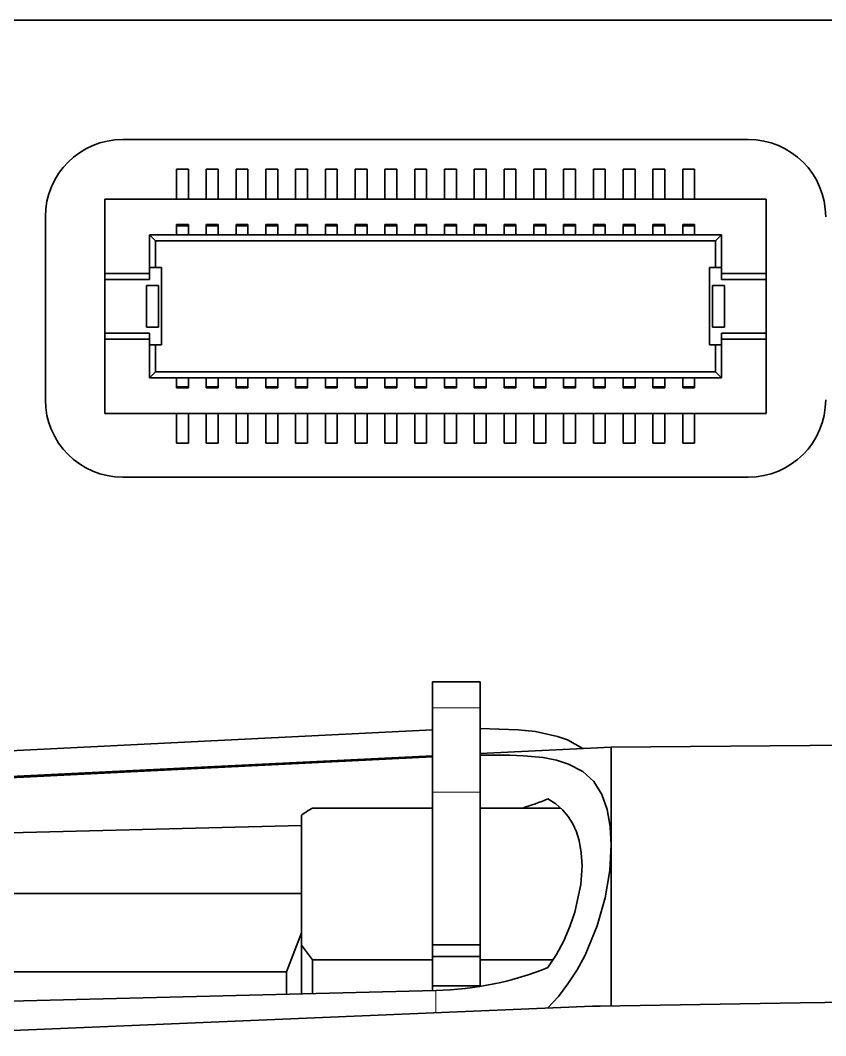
# Model space of a CAD drawing. Extents: x 383 to 866, y 155 to 681.
# Drawn here: x 400.29 to 413.81, y 420.69 to 437.73 of the extents above; entities that cross this region are included whole.
import ezdxf

# ---------------------------------------------------------------- set-up
doc = ezdxf.new("R2010")
doc.units = 0

msp = doc.modelspace()

# ---------------------------------------------------------------- linework, layer by layer
at = {"color": 7, "lineweight": 35}
for p, q in [((421.761, 437.732), (392.761, 437.732)), ((392.761, 437.732), (421.761, 437.732)), ((410.211, 425.532), (444.011, 425.812)), ((413.384, 421.238), (442.511, 421.682))]:
    msp.add_line(p, q, dxfattribs=at)
at = {"color": 7, "lineweight": 35, "ltscale": 0.2625}
for p, q in [((412.511, 435.732), (402.011, 435.732)), ((412.511, 430.063), (402.011, 430.063))]:
    msp.add_line(p, q, dxfattribs=at)
at = {"color": 7, "lineweight": 35, "ltscale": 0.005}
for p, q in [((403.111, 435.232), (402.911, 435.232)), ((403.111, 435.232), (402.911, 435.232)), ((403.111, 435.232), (402.911, 435.232)), ((403.611, 435.232), (403.411, 435.232)), ((403.611, 435.232), (403.411, 435.232)), ((403.611, 435.232), (403.411, 435.232)), ((404.111, 435.232), (403.911, 435.232)), ((404.111, 435.232), (403.911, 435.232)), ((404.111, 435.232), (403.911, 435.232)), ((404.611, 435.232), (404.411, 435.232)), ((404.611, 435.232), (404.411, 435.232)), ((404.611, 435.232), (404.411, 435.232)), ((405.111, 435.232), (404.911, 435.232)), ((405.111, 435.232), (404.911, 435.232)), ((405.111, 435.232), (404.911, 435.232)), ((405.611, 435.232), (405.411, 435.232)), ((405.611, 435.232), (405.411, 435.232)), ((405.611, 435.232), (405.411, 435.232)), ((406.111, 435.232), (405.911, 435.232)), ((406.111, 435.232), (405.911, 435.232)), ((406.111, 435.232), (405.911, 435.232)), ((406.611, 435.232), (406.411, 435.232)), ((406.611, 435.232), (406.411, 435.232)), ((406.611, 435.232), (406.411, 435.232)), ((407.111, 435.232), (406.911, 435.232)), ((407.111, 435.232), (406.911, 435.232)), ((407.111, 435.232), (406.911, 435.232)), ((407.611, 435.232), (407.411, 435.232)), ((407.611, 435.232), (407.411, 435.232)), ((407.611, 435.232), (407.411, 435.232)), ((408.111, 435.232), (407.911, 435.232)), ((408.111, 435.232), (407.911, 435.232)), ((408.111, 435.232), (407.911, 435.232)), ((408.611, 435.232), (408.411, 435.232)), ((408.611, 435.232), (408.411, 435.232)), ((408.611, 435.232), (408.411, 435.232)), ((409.111, 435.232), (408.911, 435.232)), ((409.111, 435.232), (408.911, 435.232)), ((409.111, 435.232), (408.911, 435.232)), ((409.611, 435.232), (409.411, 435.232)), ((409.611, 435.232), (409.411, 435.232)), ((409.611, 435.232), (409.411, 435.232)), ((410.111, 435.232), (409.911, 435.232)), ((410.111, 435.232), (409.911, 435.232)), ((410.111, 435.232), (409.911, 435.232)), ((410.611, 435.232), (410.411, 435.232)), ((410.611, 435.232), (410.411, 435.232)), ((410.611, 435.232), (410.411, 435.232)), ((411.111, 435.232), (410.911, 435.232)), ((411.111, 435.232), (410.911, 435.232)), ((411.111, 435.232), (410.911, 435.232)), ((411.611, 435.232), (411.411, 435.232)), ((411.611, 435.232), (411.411, 435.232)), ((411.611, 435.232), (411.411, 435.232)), ((402.911, 434.732), (403.111, 434.732)), ((403.411, 434.732), (403.611, 434.732)), ((403.911, 434.732), (404.111, 434.732)), ((404.411, 434.732), (404.611, 434.732)), ((404.911, 434.732), (405.111, 434.732)), ((405.411, 434.732), (405.611, 434.732)), ((405.911, 434.732), (406.111, 434.732)), ((406.411, 434.732), (406.611, 434.732)), ((406.911, 434.732), (407.111, 434.732)), ((407.411, 434.732), (407.611, 434.732)), ((407.911, 434.732), (408.111, 434.732)), ((408.411, 434.732), (408.611, 434.732)), ((408.911, 434.732), (409.111, 434.732)), ((409.411, 434.732), (409.611, 434.732)), ((409.911, 434.732), (410.111, 434.732)), ((410.411, 434.732), (410.611, 434.732)), ((410.911, 434.732), (411.111, 434.732)), ((411.411, 434.732), (411.611, 434.732)), ((402.911, 434.302), (403.111, 434.302)), ((403.111, 434.283), (402.911, 434.283)), ((403.111, 434.283), (402.911, 434.283)), ((403.411, 434.302), (403.611, 434.302)), ((403.611, 434.283), (403.411, 434.283)), ((403.611, 434.283), (403.411, 434.283)), ((403.911, 434.302), (404.111, 434.302)), ((404.111, 434.283), (403.911, 434.283)), ((404.111, 434.283), (403.911, 434.283)), ((404.411, 434.302), (404.611, 434.302)), ((404.611, 434.283), (404.411, 434.283)), ((404.611, 434.283), (404.411, 434.283)), ((404.911, 434.302), (405.111, 434.302)), ((405.111, 434.283), (404.911, 434.283)), ((405.111, 434.283), (404.911, 434.283)), ((405.411, 434.302), (405.611, 434.302)), ((405.611, 434.283), (405.411, 434.283)), ((405.611, 434.283), (405.411, 434.283)), ((405.911, 434.302), (406.111, 434.302)), ((406.111, 434.283), (405.911, 434.283)), ((406.111, 434.283), (405.911, 434.283)), ((406.411, 434.302), (406.611, 434.302)), ((406.611, 434.283), (406.411, 434.283)), ((406.611, 434.283), (406.411, 434.283)), ((406.911, 434.302), (407.111, 434.302)), ((407.111, 434.283), (406.911, 434.283)), ((407.111, 434.283), (406.911, 434.283)), ((407.411, 434.302), (407.611, 434.302)), ((407.611, 434.283), (407.411, 434.283)), ((407.611, 434.283), (407.411, 434.283)), ((407.911, 434.302), (408.111, 434.302)), ((408.111, 434.283), (407.911, 434.283)), ((408.111, 434.283), (407.911, 434.283)), ((408.411, 434.302), (408.611, 434.302)), ((408.611, 434.283), (408.411, 434.283)), ((408.611, 434.283), (408.411, 434.283)), ((408.911, 434.302), (409.111, 434.302)), ((409.111, 434.283), (408.911, 434.283)), ((409.111, 434.283), (408.911, 434.283)), ((409.411, 434.302), (409.611, 434.302)), ((409.611, 434.283), (409.411, 434.283)), ((409.611, 434.283), (409.411, 434.283)), ((409.911, 434.302), (410.111, 434.302)), ((410.111, 434.283), (409.911, 434.283)), ((410.111, 434.283), (409.911, 434.283)), ((410.411, 434.302), (410.611, 434.302)), ((410.611, 434.283), (410.411, 434.283)), ((410.611, 434.283), (410.411, 434.283)), ((410.911, 434.302), (411.111, 434.302)), ((411.111, 434.283), (410.911, 434.283)), ((411.111, 434.283), (410.911, 434.283)), ((411.411, 434.302), (411.611, 434.302)), ((411.611, 434.283), (411.411, 434.283)), ((411.611, 434.283), (411.411, 434.283)), ((402.911, 434.132), (403.111, 434.132)), ((403.411, 434.132), (403.611, 434.132)), ((403.911, 434.132), (404.111, 434.132)), ((404.411, 434.132), (404.611, 434.132)), ((404.911, 434.132), (405.111, 434.132)), ((405.411, 434.132), (405.611, 434.132)), ((405.911, 434.132), (406.111, 434.132)), ((406.411, 434.132), (406.611, 434.132)), ((406.911, 434.132), (407.111, 434.132)), ((407.411, 434.132), (407.611, 434.132)), ((407.911, 434.132), (408.111, 434.132)), ((408.411, 434.132), (408.611, 434.132)), ((408.911, 434.132), (409.111, 434.132)), ((409.411, 434.132), (409.611, 434.132)), ((409.911, 434.132), (410.111, 434.132)), ((410.411, 434.132), (410.611, 434.132)), ((410.911, 434.132), (411.111, 434.132)), ((411.411, 434.132), (411.611, 434.132)), ((402.461, 433.382), (402.461, 433.582)), ((402.461, 433.382), (402.461, 433.582)), ((412.061, 433.582), (412.061, 433.382)), ((412.061, 433.582), (412.061, 433.382)), ((402.411, 433.282), (402.611, 433.282)), ((402.411, 433.282), (402.611, 433.282)), ((411.911, 433.282), (412.111, 433.282)), ((411.911, 433.282), (412.111, 433.282)), ((402.411, 432.582), (402.611, 432.582)), ((402.611, 432.582), (402.411, 432.582)), ((402.611, 432.582), (402.411, 432.582)), ((412.111, 432.582), (411.911, 432.582)), ((411.911, 432.582), (412.111, 432.582)), ((412.111, 432.582), (411.911, 432.582)), ((402.461, 432.282), (402.461, 432.482)), ((402.461, 432.282), (402.461, 432.482)), ((412.061, 432.482), (412.061, 432.282)), ((412.061, 432.482), (412.061, 432.282)), ((402.461, 432.282), (402.661, 432.282)), ((411.861, 432.282), (412.061, 432.282)), ((402.911, 431.581), (403.111, 431.581)), ((402.911, 431.581), (403.111, 431.581)), ((403.111, 431.562), (402.911, 431.562)), ((403.411, 431.581), (403.611, 431.581)), ((403.411, 431.581), (403.611, 431.581)), ((403.611, 431.562), (403.411, 431.562)), ((403.911, 431.581), (404.111, 431.581)), ((403.911, 431.581), (404.111, 431.581)), ((404.111, 431.562), (403.911, 431.562)), ((404.411, 431.581), (404.611, 431.581)), ((404.411, 431.581), (404.611, 431.581)), ((404.611, 431.562), (404.411, 431.562)), ((404.911, 431.581), (405.111, 431.581)), ((404.911, 431.581), (405.111, 431.581)), ((405.111, 431.562), (404.911, 431.562)), ((405.411, 431.581), (405.611, 431.581)), ((405.411, 431.581), (405.611, 431.581)), ((405.611, 431.562), (405.411, 431.562)), ((405.911, 431.581), (406.111, 431.581)), ((405.911, 431.581), (406.111, 431.581)), ((406.111, 431.562), (405.911, 431.562)), ((406.411, 431.581), (406.611, 431.581)), ((406.411, 431.581), (406.611, 431.581)), ((406.611, 431.562), (406.411, 431.562)), ((406.911, 431.581), (407.111, 431.581)), ((406.911, 431.581), (407.111, 431.581)), ((407.111, 431.562), (406.911, 431.562)), ((407.411, 431.581), (407.611, 431.581)), ((407.411, 431.581), (407.611, 431.581)), ((407.611, 431.562), (407.411, 431.562)), ((407.911, 431.581), (408.111, 431.581)), ((407.911, 431.581), (408.111, 431.581)), ((408.111, 431.562), (407.911, 431.562)), ((408.411, 431.581), (408.611, 431.581)), ((408.411, 431.581), (408.611, 431.581)), ((408.611, 431.562), (408.411, 431.562)), ((408.911, 431.581), (409.111, 431.581)), ((408.911, 431.581), (409.111, 431.581)), ((409.111, 431.562), (408.911, 431.562)), ((409.411, 431.581), (409.611, 431.581)), ((409.411, 431.581), (409.611, 431.581)), ((409.611, 431.562), (409.411, 431.562)), ((409.911, 431.581), (410.111, 431.581)), ((409.911, 431.581), (410.111, 431.581)), ((410.111, 431.562), (409.911, 431.562)), ((410.411, 431.581), (410.611, 431.581)), ((410.411, 431.581), (410.611, 431.581)), ((410.611, 431.562), (410.411, 431.562)), ((410.911, 431.581), (411.111, 431.581)), ((410.911, 431.581), (411.111, 431.581)), ((411.111, 431.562), (410.911, 431.562)), ((411.411, 431.581), (411.611, 431.581)), ((411.411, 431.581), (411.611, 431.581)), ((411.611, 431.562), (411.411, 431.562)), ((402.911, 430.632), (403.111, 430.632)), ((402.911, 430.632), (403.111, 430.632)), ((403.411, 430.632), (403.611, 430.632)), ((403.411, 430.632), (403.611, 430.632)), ((403.911, 430.632), (404.111, 430.632)), ((403.911, 430.632), (404.111, 430.632)), ((404.411, 430.632), (404.611, 430.632)), ((404.411, 430.632), (404.611, 430.632)), ((404.911, 430.632), (405.111, 430.632)), ((404.911, 430.632), (405.111, 430.632)), ((405.411, 430.632), (405.611, 430.632)), ((405.411, 430.632), (405.611, 430.632)), ((405.911, 430.632), (406.111, 430.632)), ((405.911, 430.632), (406.111, 430.632)), ((406.411, 430.632), (406.611, 430.632)), ((406.411, 430.632), (406.611, 430.632)), ((406.911, 430.632), (407.111, 430.632)), ((406.911, 430.632), (407.111, 430.632)), ((407.411, 430.632), (407.611, 430.632)), ((407.411, 430.632), (407.611, 430.632)), ((407.911, 430.632), (408.111, 430.632)), ((407.911, 430.632), (408.111, 430.632)), ((408.411, 430.632), (408.611, 430.632)), ((408.411, 430.632), (408.611, 430.632)), ((408.911, 430.632), (409.111, 430.632)), ((408.911, 430.632), (409.111, 430.632)), ((409.411, 430.632), (409.611, 430.632)), ((409.411, 430.632), (409.611, 430.632)), ((409.911, 430.632), (410.111, 430.632)), ((409.911, 430.632), (410.111, 430.632)), ((410.411, 430.632), (410.611, 430.632)), ((410.411, 430.632), (410.611, 430.632)), ((410.911, 430.632), (411.111, 430.632)), ((410.911, 430.632), (411.111, 430.632)), ((411.411, 430.632), (411.611, 430.632)), ((411.411, 430.632), (411.611, 430.632))]:
    msp.add_line(p, q, dxfattribs=at)
at = {"color": 7, "lineweight": 35, "ltscale": 0.0125}
for p, q in [((402.911, 435.232), (402.911, 434.732)), ((402.911, 435.232), (402.911, 434.732)), ((403.111, 435.232), (403.111, 434.732)), ((403.111, 435.232), (403.111, 434.732)), ((403.411, 435.232), (403.411, 434.732)), ((403.411, 435.232), (403.411, 434.732)), ((403.611, 435.232), (403.611, 434.732)), ((403.611, 435.232), (403.611, 434.732)), ((403.911, 435.232), (403.911, 434.732)), ((403.911, 435.232), (403.911, 434.732)), ((404.111, 435.232), (404.111, 434.732)), ((404.111, 435.232), (404.111, 434.732)), ((404.411, 435.232), (404.411, 434.732)), ((404.411, 435.232), (404.411, 434.732)), ((404.611, 435.232), (404.611, 434.732)), ((404.611, 435.232), (404.611, 434.732)), ((404.911, 435.232), (404.911, 434.732)), ((404.911, 435.232), (404.911, 434.732)), ((405.111, 435.232), (405.111, 434.732)), ((405.111, 435.232), (405.111, 434.732)), ((405.411, 435.232), (405.411, 434.732)), ((405.411, 435.232), (405.411, 434.732)), ((405.611, 435.232), (405.611, 434.732)), ((405.611, 435.232), (405.611, 434.732)), ((405.911, 435.232), (405.911, 434.732)), ((405.911, 435.232), (405.911, 434.732)), ((406.111, 435.232), (406.111, 434.732)), ((406.111, 435.232), (406.111, 434.732)), ((406.411, 435.232), (406.411, 434.732)), ((406.411, 435.232), (406.411, 434.732)), ((406.611, 435.232), (406.611, 434.732)), ((406.611, 435.232), (406.611, 434.732)), ((406.911, 435.232), (406.911, 434.732)), ((406.911, 435.232), (406.911, 434.732)), ((407.111, 435.232), (407.111, 434.732)), ((407.111, 435.232), (407.111, 434.732)), ((407.411, 435.232), (407.411, 434.732)), ((407.411, 435.232), (407.411, 434.732)), ((407.611, 435.232), (407.611, 434.732)), ((407.611, 435.232), (407.611, 434.732)), ((407.911, 435.232), (407.911, 434.732)), ((407.911, 435.232), (407.911, 434.732)), ((408.111, 435.232), (408.111, 434.732)), ((408.111, 435.232), (408.111, 434.732)), ((408.411, 435.232), (408.411, 434.732)), ((408.411, 435.232), (408.411, 434.732)), ((408.611, 435.232), (408.611, 434.732)), ((408.611, 435.232), (408.611, 434.732)), ((408.911, 435.232), (408.911, 434.732)), ((408.911, 435.232), (408.911, 434.732)), ((409.111, 435.232), (409.111, 434.732)), ((409.111, 435.232), (409.111, 434.732)), ((409.411, 435.232), (409.411, 434.732)), ((409.411, 435.232), (409.411, 434.732)), ((409.611, 435.232), (409.611, 434.732)), ((409.611, 435.232), (409.611, 434.732)), ((409.911, 435.232), (409.911, 434.732)), ((409.911, 435.232), (409.911, 434.732)), ((410.111, 435.232), (410.111, 434.732)), ((410.111, 435.232), (410.111, 434.732)), ((410.411, 435.232), (410.411, 434.732)), ((410.411, 435.232), (410.411, 434.732)), ((410.611, 435.232), (410.611, 434.732)), ((410.611, 435.232), (410.611, 434.732)), ((410.911, 435.232), (410.911, 434.732)), ((410.911, 435.232), (410.911, 434.732)), ((411.111, 435.232), (411.111, 434.732)), ((411.111, 435.232), (411.111, 434.732)), ((411.411, 435.232), (411.411, 434.732)), ((411.411, 435.232), (411.411, 434.732)), ((411.611, 435.232), (411.611, 434.732)), ((411.611, 435.232), (411.611, 434.732)), ((402.911, 430.632), (402.911, 431.132)), ((402.911, 430.632), (402.911, 431.132)), ((403.111, 430.632), (403.111, 431.132)), ((403.111, 430.632), (403.111, 431.132)), ((403.411, 430.632), (403.411, 431.132)), ((403.411, 430.632), (403.411, 431.132)), ((403.611, 430.632), (403.611, 431.132)), ((403.611, 430.632), (403.611, 431.132)), ((403.911, 430.632), (403.911, 431.132)), ((403.911, 430.632), (403.911, 431.132)), ((404.111, 430.632), (404.111, 431.132)), ((404.111, 430.632), (404.111, 431.132)), ((404.411, 430.632), (404.411, 431.132)), ((404.411, 430.632), (404.411, 431.132)), ((404.611, 430.632), (404.611, 431.132)), ((404.611, 430.632), (404.611, 431.132)), ((404.911, 430.632), (404.911, 431.132)), ((404.911, 430.632), (404.911, 431.132)), ((405.111, 430.632), (405.111, 431.132)), ((405.111, 430.632), (405.111, 431.132)), ((405.411, 430.632), (405.411, 431.132)), ((405.411, 430.632), (405.411, 431.132)), ((405.611, 430.632), (405.611, 431.132)), ((405.611, 430.632), (405.611, 431.132)), ((405.911, 430.632), (405.911, 431.132)), ((405.911, 430.632), (405.911, 431.132)), ((406.111, 430.632), (406.111, 431.132)), ((406.111, 430.632), (406.111, 431.132)), ((406.411, 430.632), (406.411, 431.132)), ((406.411, 430.632), (406.411, 431.132)), ((406.611, 430.632), (406.611, 431.132)), ((406.611, 430.632), (406.611, 431.132)), ((406.911, 430.632), (406.911, 431.132)), ((406.911, 430.632), (406.911, 431.132)), ((407.111, 430.632), (407.111, 431.132)), ((407.111, 430.632), (407.111, 431.132)), ((407.411, 430.632), (407.411, 431.132)), ((407.411, 430.632), (407.411, 431.132)), ((407.611, 430.632), (407.611, 431.132)), ((407.611, 430.632), (407.611, 431.132)), ((407.911, 430.632), (407.911, 431.132)), ((407.911, 430.632), (407.911, 431.132)), ((408.111, 430.632), (408.111, 431.132)), ((408.111, 430.632), (408.111, 431.132)), ((408.411, 430.632), (408.411, 431.132)), ((408.411, 430.632), (408.411, 431.132)), ((408.611, 430.632), (408.611, 431.132)), ((408.611, 430.632), (408.611, 431.132)), ((408.911, 430.632), (408.911, 431.132)), ((408.911, 430.632), (408.911, 431.132)), ((409.111, 430.632), (409.111, 431.132)), ((409.111, 430.632), (409.111, 431.132)), ((409.411, 430.632), (409.411, 431.132)), ((409.411, 430.632), (409.411, 431.132)), ((409.611, 430.632), (409.611, 431.132)), ((409.611, 430.632), (409.611, 431.132)), ((409.911, 430.632), (409.911, 431.132)), ((409.911, 430.632), (409.911, 431.132)), ((410.111, 430.632), (410.111, 431.132)), ((410.111, 430.632), (410.111, 431.132)), ((410.411, 430.632), (410.411, 431.132)), ((410.411, 430.632), (410.411, 431.132)), ((410.611, 430.632), (410.611, 431.132)), ((410.611, 430.632), (410.611, 431.132)), ((410.911, 430.632), (410.911, 431.132)), ((410.911, 430.632), (410.911, 431.132)), ((411.111, 430.632), (411.111, 431.132)), ((411.111, 430.632), (411.111, 431.132)), ((411.411, 430.632), (411.411, 431.132)), ((411.411, 430.632), (411.411, 431.132)), ((411.611, 430.632), (411.611, 431.132)), ((411.611, 430.632), (411.611, 431.132))]:
    msp.add_line(p, q, dxfattribs=at)
at = {"color": 7, "lineweight": 35, "ltscale": 0.00125}
for p, q in [((402.911, 435.232), (402.911, 435.182)), ((403.411, 435.232), (403.411, 435.182)), ((403.911, 435.232), (403.911, 435.182)), ((404.411, 435.232), (404.411, 435.182)), ((404.911, 435.232), (404.911, 435.182)), ((405.411, 435.232), (405.411, 435.182)), ((405.911, 435.232), (405.911, 435.182)), ((406.411, 435.232), (406.411, 435.182)), ((406.911, 435.232), (406.911, 435.182)), ((407.411, 435.232), (407.411, 435.182)), ((407.911, 435.232), (407.911, 435.182)), ((408.411, 435.232), (408.411, 435.182)), ((408.911, 435.232), (408.911, 435.182)), ((409.411, 435.232), (409.411, 435.182)), ((409.911, 435.232), (409.911, 435.182)), ((410.411, 435.232), (410.411, 435.182)), ((410.911, 435.232), (410.911, 435.182)), ((411.411, 435.232), (411.411, 435.182)), ((402.911, 430.632), (402.911, 430.682)), ((403.411, 430.632), (403.411, 430.682)), ((403.911, 430.632), (403.911, 430.682)), ((404.411, 430.632), (404.411, 430.682)), ((404.911, 430.632), (404.911, 430.682)), ((405.411, 430.632), (405.411, 430.682)), ((405.911, 430.632), (405.911, 430.682)), ((406.411, 430.632), (406.411, 430.682)), ((406.911, 430.632), (406.911, 430.682)), ((407.411, 430.632), (407.411, 430.682)), ((407.911, 430.632), (407.911, 430.682)), ((408.411, 430.632), (408.411, 430.682)), ((408.911, 430.632), (408.911, 430.682)), ((409.411, 430.632), (409.411, 430.682)), ((409.911, 430.632), (409.911, 430.682)), ((410.411, 430.632), (410.411, 430.682)), ((410.911, 430.632), (410.911, 430.682)), ((411.411, 430.632), (411.411, 430.682))]:
    msp.add_line(p, q, dxfattribs=at)
at = {"color": 7, "lineweight": 35, "ltscale": 0.01125}
for p, q in [((402.911, 435.182), (402.911, 434.732)), ((403.411, 435.182), (403.411, 434.732)), ((403.911, 435.182), (403.911, 434.732)), ((404.411, 435.182), (404.411, 434.732)), ((404.911, 435.182), (404.911, 434.732)), ((405.411, 435.182), (405.411, 434.732)), ((405.911, 435.182), (405.911, 434.732)), ((406.411, 435.182), (406.411, 434.732)), ((406.911, 435.182), (406.911, 434.732)), ((407.411, 435.182), (407.411, 434.732)), ((407.911, 435.182), (407.911, 434.732)), ((408.411, 435.182), (408.411, 434.732)), ((408.911, 435.182), (408.911, 434.732)), ((409.411, 435.182), (409.411, 434.732)), ((409.911, 435.182), (409.911, 434.732)), ((410.411, 435.182), (410.411, 434.732)), ((410.911, 435.182), (410.911, 434.732)), ((411.411, 435.182), (411.411, 434.732)), ((402.911, 434.132), (402.461, 434.132)), ((412.061, 434.132), (411.611, 434.132)), ((402.561, 434.032), (402.561, 433.582)), ((402.561, 434.032), (402.561, 433.582)), ((411.961, 433.582), (411.961, 434.032)), ((411.961, 433.582), (411.961, 434.032)), ((402.561, 432.282), (402.561, 431.832)), ((402.561, 432.282), (402.561, 431.832)), ((411.961, 431.832), (411.961, 432.282)), ((411.961, 431.832), (411.961, 432.282)), ((402.911, 430.682), (402.911, 431.132)), ((403.411, 430.682), (403.411, 431.132)), ((403.911, 430.682), (403.911, 431.132)), ((404.411, 430.682), (404.411, 431.132)), ((404.911, 430.682), (404.911, 431.132)), ((405.411, 430.682), (405.411, 431.132)), ((405.911, 430.682), (405.911, 431.132)), ((406.411, 430.682), (406.411, 431.132)), ((406.911, 430.682), (406.911, 431.132)), ((407.411, 430.682), (407.411, 431.132)), ((407.911, 430.682), (407.911, 431.132)), ((408.411, 430.682), (408.411, 431.132)), ((408.911, 430.682), (408.911, 431.132)), ((409.411, 430.682), (409.411, 431.132)), ((409.911, 430.682), (409.911, 431.132)), ((410.411, 430.682), (410.411, 431.132)), ((410.911, 430.682), (410.911, 431.132)), ((411.411, 430.682), (411.411, 431.132))]:
    msp.add_line(p, q, dxfattribs=at)
at = {"color": 7, "lineweight": 35, "ltscale": 0.03125}
for p, q in [((401.711, 433.482), (401.711, 434.732)), ((401.711, 433.482), (401.711, 434.732)), ((412.811, 434.732), (412.811, 433.482)), ((412.811, 434.732), (412.811, 433.482)), ((401.711, 431.132), (401.711, 432.382)), ((401.711, 431.132), (401.711, 432.382)), ((412.811, 432.382), (412.811, 431.132)), ((412.811, 432.382), (412.811, 431.132))]:
    msp.add_line(p, q, dxfattribs=at)
at = {"color": 7, "lineweight": 35, "ltscale": 0.2775}
for p, q in [((401.711, 434.732), (412.811, 434.732)), ((401.711, 434.732), (412.811, 434.732)), ((412.811, 431.132), (401.711, 431.132)), ((412.811, 431.132), (401.711, 431.132))]:
    msp.add_line(p, q, dxfattribs=at)
at = {"color": 7, "lineweight": 35, "ltscale": 0.0075}
for p, q in [((401.711, 434.432), (401.711, 434.732)), ((403.411, 434.132), (403.111, 434.132)), ((403.911, 434.132), (403.611, 434.132)), ((404.411, 434.132), (404.111, 434.132)), ((404.911, 434.132), (404.611, 434.132)), ((405.411, 434.132), (405.111, 434.132)), ((405.911, 434.132), (405.611, 434.132)), ((406.411, 434.132), (406.111, 434.132)), ((406.911, 434.132), (406.611, 434.132)), ((407.411, 434.132), (407.111, 434.132)), ((407.911, 434.132), (407.611, 434.132)), ((408.411, 434.132), (408.111, 434.132)), ((408.911, 434.132), (408.611, 434.132)), ((409.411, 434.132), (409.111, 434.132)), ((409.911, 434.132), (409.611, 434.132)), ((410.411, 434.132), (410.111, 434.132)), ((410.911, 434.132), (410.611, 434.132)), ((411.411, 434.132), (411.111, 434.132))]:
    msp.add_line(p, q, dxfattribs=at)
at = {"color": 7, "lineweight": 35, "ltscale": 0.0225}
for p, q in [((401.711, 434.732), (402.611, 434.732)), ((411.911, 434.732), (412.811, 434.732))]:
    msp.add_line(p, q, dxfattribs=at)
at = {"color": 7, "lineweight": 35, "ltscale": 0.006126}
msp.add_line((402.856, 434.732), (402.611, 434.732), dxfattribs=at)
at = {"color": 7, "lineweight": 35, "ltscale": 0.000874329}
for p, q in [((402.856, 434.732), (402.891, 434.732)), ((403.356, 434.732), (403.391, 434.732)), ((403.856, 434.732), (403.891, 434.732)), ((404.356, 434.732), (404.391, 434.732))]:
    msp.add_line(p, q, dxfattribs=at)
at = {"color": 7, "lineweight": 35, "ltscale": 0.000500488}
for p, q in [((402.911, 434.732), (402.891, 434.732)), ((403.411, 434.732), (403.391, 434.732)), ((403.911, 434.732), (403.891, 434.732)), ((404.411, 434.732), (404.391, 434.732)), ((404.911, 434.732), (404.891, 434.732)), ((405.411, 434.732), (405.391, 434.732)), ((405.911, 434.732), (405.891, 434.732)), ((406.411, 434.732), (406.391, 434.732)), ((406.911, 434.732), (406.891, 434.732)), ((407.411, 434.732), (407.391, 434.732)), ((407.911, 434.732), (407.891, 434.732)), ((408.411, 434.732), (408.391, 434.732)), ((408.911, 434.732), (408.891, 434.732)), ((409.411, 434.732), (409.391, 434.732)), ((409.911, 434.732), (409.891, 434.732)), ((410.411, 434.732), (410.391, 434.732)), ((410.911, 434.732), (410.891, 434.732)), ((411.411, 434.732), (411.391, 434.732))]:
    msp.add_line(p, q, dxfattribs=at)
at = {"color": 7, "lineweight": 35, "ltscale": 0.000499725}
for p, q in [((403.131, 434.732), (403.111, 434.732)), ((403.631, 434.732), (403.611, 434.732)), ((404.131, 434.732), (404.111, 434.732)), ((404.631, 434.732), (404.611, 434.732)), ((405.131, 434.732), (405.111, 434.732)), ((405.631, 434.732), (405.611, 434.732)), ((406.131, 434.732), (406.111, 434.732)), ((406.631, 434.732), (406.611, 434.732)), ((407.131, 434.732), (407.111, 434.732)), ((407.631, 434.732), (407.611, 434.732)), ((408.131, 434.732), (408.111, 434.732)), ((408.631, 434.732), (408.611, 434.732)), ((409.131, 434.732), (409.111, 434.732)), ((409.631, 434.732), (409.611, 434.732)), ((410.131, 434.732), (410.111, 434.732)), ((410.631, 434.732), (410.611, 434.732)), ((411.131, 434.732), (411.111, 434.732)), ((411.631, 434.732), (411.611, 434.732))]:
    msp.add_line(p, q, dxfattribs=at)
at = {"color": 7, "lineweight": 35, "ltscale": 0.000875854}
for p, q in [((403.131, 434.732), (403.166, 434.732)), ((403.631, 434.732), (403.666, 434.732)), ((404.131, 434.732), (404.166, 434.732)), ((404.631, 434.732), (404.666, 434.732)), ((405.131, 434.732), (405.166, 434.732)), ((405.631, 434.732), (405.666, 434.732)), ((406.131, 434.732), (406.166, 434.732)), ((406.631, 434.732), (406.666, 434.732)), ((407.131, 434.732), (407.166, 434.732)), ((407.631, 434.732), (407.666, 434.732)), ((408.131, 434.732), (408.166, 434.732)), ((408.631, 434.732), (408.666, 434.732)), ((409.131, 434.732), (409.166, 434.732)), ((409.631, 434.732), (409.666, 434.732)), ((410.131, 434.732), (410.166, 434.732)), ((410.631, 434.732), (410.666, 434.732)), ((411.131, 434.732), (411.166, 434.732)), ((411.631, 434.732), (411.666, 434.732))]:
    msp.add_line(p, q, dxfattribs=at)
at = {"color": 7, "lineweight": 35, "ltscale": 0.00475}
for p, q in [((403.356, 434.732), (403.166, 434.732)), ((403.856, 434.732), (403.666, 434.732)), ((404.356, 434.732), (404.166, 434.732))]:
    msp.add_line(p, q, dxfattribs=at)
at = {"color": 7, "lineweight": 35, "ltscale": 0.004749}
for p, q in [((404.856, 434.732), (404.666, 434.732)), ((405.356, 434.732), (405.166, 434.732)), ((405.856, 434.732), (405.666, 434.732)), ((406.356, 434.732), (406.166, 434.732)), ((406.856, 434.732), (406.666, 434.732)), ((407.356, 434.732), (407.166, 434.732)), ((407.856, 434.732), (407.666, 434.732)), ((408.356, 434.732), (408.166, 434.732)), ((408.856, 434.732), (408.666, 434.732)), ((409.356, 434.732), (409.166, 434.732)), ((409.856, 434.732), (409.666, 434.732)), ((410.356, 434.732), (410.166, 434.732)), ((410.856, 434.732), (410.666, 434.732)), ((411.356, 434.732), (411.166, 434.732))]:
    msp.add_line(p, q, dxfattribs=at)
at = {"color": 7, "lineweight": 35, "ltscale": 0.000875092}
for p, q in [((404.856, 434.732), (404.891, 434.732)), ((405.356, 434.732), (405.391, 434.732)), ((405.856, 434.732), (405.891, 434.732)), ((406.356, 434.732), (406.391, 434.732)), ((406.856, 434.732), (406.891, 434.732)), ((407.356, 434.732), (407.391, 434.732)), ((407.856, 434.732), (407.891, 434.732)), ((408.356, 434.732), (408.391, 434.732)), ((408.856, 434.732), (408.891, 434.732)), ((409.356, 434.732), (409.391, 434.732)), ((409.856, 434.732), (409.891, 434.732)), ((410.356, 434.732), (410.391, 434.732)), ((410.856, 434.732), (410.891, 434.732)), ((411.356, 434.732), (411.391, 434.732))]:
    msp.add_line(p, q, dxfattribs=at)
at = {"color": 7, "lineweight": 35, "ltscale": 0.006125}
msp.add_line((411.911, 434.732), (411.666, 434.732), dxfattribs=at)
at = {"color": 7, "lineweight": 35, "ltscale": 0.076713}
msp.add_line((400.711, 434.432), (400.711, 431.363), dxfattribs=at)
at = {"color": 7, "lineweight": 35, "ltscale": 0.0175}
for p, q in [((401.711, 433.732), (401.711, 434.432)), ((402.411, 432.582), (402.411, 433.282)), ((402.411, 432.582), (402.411, 433.282)), ((402.611, 433.282), (402.611, 432.582)), ((402.611, 433.282), (402.611, 432.582)), ((402.611, 432.582), (402.611, 433.282)), ((411.911, 432.582), (411.911, 433.282)), ((411.911, 432.582), (411.911, 433.282)), ((412.111, 433.282), (412.111, 432.582)), ((412.111, 432.582), (412.111, 433.282)), ((412.111, 433.282), (412.111, 432.582))]:
    msp.add_line(p, q, dxfattribs=at)
at = {"color": 7, "lineweight": 35, "ltscale": 0.000473022}
for p, q in [((402.911, 434.302), (402.911, 434.283)), ((402.911, 434.302), (402.911, 434.283)), ((403.111, 434.302), (403.111, 434.283)), ((403.411, 434.302), (403.411, 434.283)), ((403.411, 434.302), (403.411, 434.283)), ((403.611, 434.302), (403.611, 434.283)), ((403.911, 434.302), (403.911, 434.283)), ((403.911, 434.302), (403.911, 434.283)), ((404.111, 434.302), (404.111, 434.283)), ((404.411, 434.302), (404.411, 434.283)), ((404.411, 434.302), (404.411, 434.283)), ((404.611, 434.302), (404.611, 434.283)), ((404.911, 434.302), (404.911, 434.283)), ((404.911, 434.302), (404.911, 434.283)), ((405.111, 434.302), (405.111, 434.283)), ((405.411, 434.302), (405.411, 434.283)), ((405.411, 434.302), (405.411, 434.283)), ((405.611, 434.302), (405.611, 434.283)), ((405.911, 434.302), (405.911, 434.283)), ((405.911, 434.302), (405.911, 434.283)), ((406.111, 434.302), (406.111, 434.283)), ((406.411, 434.302), (406.411, 434.283)), ((406.411, 434.302), (406.411, 434.283)), ((406.611, 434.302), (406.611, 434.283)), ((406.911, 434.302), (406.911, 434.283)), ((406.911, 434.302), (406.911, 434.283)), ((407.111, 434.302), (407.111, 434.283)), ((407.411, 434.302), (407.411, 434.283)), ((407.411, 434.302), (407.411, 434.283)), ((407.611, 434.302), (407.611, 434.283)), ((407.911, 434.302), (407.911, 434.283)), ((407.911, 434.302), (407.911, 434.283)), ((408.111, 434.302), (408.111, 434.283)), ((408.411, 434.302), (408.411, 434.283)), ((408.411, 434.302), (408.411, 434.283)), ((408.611, 434.302), (408.611, 434.283)), ((408.911, 434.302), (408.911, 434.283)), ((408.911, 434.302), (408.911, 434.283)), ((409.111, 434.302), (409.111, 434.283)), ((409.411, 434.302), (409.411, 434.283)), ((409.411, 434.302), (409.411, 434.283)), ((409.611, 434.302), (409.611, 434.283)), ((409.911, 434.302), (409.911, 434.283)), ((409.911, 434.302), (409.911, 434.283)), ((410.111, 434.302), (410.111, 434.283)), ((410.411, 434.302), (410.411, 434.283)), ((410.411, 434.302), (410.411, 434.283)), ((410.611, 434.302), (410.611, 434.283)), ((410.911, 434.302), (410.911, 434.283)), ((410.911, 434.302), (410.911, 434.283)), ((411.111, 434.302), (411.111, 434.283)), ((411.411, 434.302), (411.411, 434.283)), ((411.411, 434.302), (411.411, 434.283)), ((411.611, 434.302), (411.611, 434.283)), ((402.911, 431.562), (402.911, 431.581)), ((403.111, 431.562), (403.111, 431.581)), ((403.111, 431.562), (403.111, 431.581)), ((403.411, 431.562), (403.411, 431.581)), ((403.611, 431.562), (403.611, 431.581)), ((403.611, 431.562), (403.611, 431.581)), ((403.911, 431.562), (403.911, 431.581)), ((404.111, 431.562), (404.111, 431.581)), ((404.111, 431.562), (404.111, 431.581)), ((404.411, 431.562), (404.411, 431.581)), ((404.611, 431.562), (404.611, 431.581)), ((404.611, 431.562), (404.611, 431.581)), ((404.911, 431.562), (404.911, 431.581)), ((405.111, 431.562), (405.111, 431.581)), ((405.111, 431.562), (405.111, 431.581)), ((405.411, 431.562), (405.411, 431.581)), ((405.611, 431.562), (405.611, 431.581)), ((405.611, 431.562), (405.611, 431.581)), ((405.911, 431.562), (405.911, 431.581)), ((406.111, 431.562), (406.111, 431.581)), ((406.111, 431.562), (406.111, 431.581)), ((406.411, 431.562), (406.411, 431.581)), ((406.611, 431.562), (406.611, 431.581)), ((406.611, 431.562), (406.611, 431.581)), ((406.911, 431.562), (406.911, 431.581)), ((407.111, 431.562), (407.111, 431.581)), ((407.111, 431.562), (407.111, 431.581)), ((407.411, 431.562), (407.411, 431.581)), ((407.611, 431.562), (407.611, 431.581)), ((407.611, 431.562), (407.611, 431.581)), ((407.911, 431.562), (407.911, 431.581)), ((408.111, 431.562), (408.111, 431.581)), ((408.111, 431.562), (408.111, 431.581)), ((408.411, 431.562), (408.411, 431.581)), ((408.611, 431.562), (408.611, 431.581)), ((408.611, 431.562), (408.611, 431.581)), ((408.911, 431.562), (408.911, 431.581)), ((409.111, 431.562), (409.111, 431.581)), ((409.111, 431.562), (409.111, 431.581)), ((409.411, 431.562), (409.411, 431.581)), ((409.611, 431.562), (409.611, 431.581)), ((409.611, 431.562), (409.611, 431.581)), ((409.911, 431.562), (409.911, 431.581)), ((410.111, 431.562), (410.111, 431.581)), ((410.111, 431.562), (410.111, 431.581)), ((410.411, 431.562), (410.411, 431.581)), ((410.611, 431.562), (410.611, 431.581)), ((410.611, 431.562), (410.611, 431.581)), ((410.911, 431.562), (410.911, 431.581)), ((411.111, 431.562), (411.111, 431.581)), ((411.111, 431.562), (411.111, 431.581)), ((411.411, 431.562), (411.411, 431.581)), ((411.611, 431.562), (411.611, 431.581)), ((411.611, 431.562), (411.611, 431.581))]:
    msp.add_line(p, q, dxfattribs=at)
at = {"color": 7, "lineweight": 35, "ltscale": 0.003839}
for p, q in [((402.911, 434.302), (402.911, 434.148)), ((403.411, 434.302), (403.411, 434.148)), ((403.911, 434.302), (403.911, 434.148)), ((404.411, 434.302), (404.411, 434.148)), ((404.911, 434.302), (404.911, 434.148)), ((405.411, 434.302), (405.411, 434.148)), ((405.911, 434.302), (405.911, 434.148)), ((406.411, 434.302), (406.411, 434.148)), ((406.911, 434.302), (406.911, 434.148)), ((407.411, 434.302), (407.411, 434.148)), ((407.911, 434.302), (407.911, 434.148)), ((408.411, 434.302), (408.411, 434.148)), ((408.911, 434.302), (408.911, 434.148)), ((409.411, 434.302), (409.411, 434.148)), ((409.911, 434.302), (409.911, 434.148)), ((410.411, 434.302), (410.411, 434.148)), ((410.911, 434.302), (410.911, 434.148)), ((411.411, 434.302), (411.411, 434.148)), ((402.911, 431.562), (402.911, 431.715)), ((403.411, 431.562), (403.411, 431.715)), ((403.911, 431.562), (403.911, 431.715)), ((404.411, 431.562), (404.411, 431.715)), ((404.911, 431.562), (404.911, 431.715)), ((405.411, 431.562), (405.411, 431.715)), ((405.911, 431.562), (405.911, 431.715)), ((406.411, 431.562), (406.411, 431.715)), ((406.911, 431.562), (406.911, 431.715)), ((407.411, 431.562), (407.411, 431.715)), ((407.911, 431.562), (407.911, 431.715)), ((408.411, 431.562), (408.411, 431.715)), ((408.911, 431.562), (408.911, 431.715)), ((409.411, 431.562), (409.411, 431.715)), ((409.911, 431.562), (409.911, 431.715)), ((410.411, 431.562), (410.411, 431.715)), ((410.911, 431.562), (410.911, 431.715)), ((411.411, 431.562), (411.411, 431.715))]:
    msp.add_line(p, q, dxfattribs=at)
at = {"color": 7, "lineweight": 35, "ltscale": 0.003777}
for p, q in [((402.911, 434.283), (402.911, 434.132)), ((402.911, 434.283), (402.911, 434.132)), ((403.111, 434.283), (403.111, 434.132)), ((403.111, 434.283), (403.111, 434.132)), ((403.411, 434.283), (403.411, 434.132)), ((403.411, 434.283), (403.411, 434.132)), ((403.611, 434.283), (403.611, 434.132)), ((403.611, 434.283), (403.611, 434.132)), ((403.911, 434.283), (403.911, 434.132)), ((403.911, 434.283), (403.911, 434.132)), ((404.111, 434.283), (404.111, 434.132)), ((404.111, 434.283), (404.111, 434.132)), ((404.411, 434.283), (404.411, 434.132)), ((404.411, 434.283), (404.411, 434.132)), ((404.611, 434.283), (404.611, 434.132)), ((404.611, 434.283), (404.611, 434.132)), ((404.911, 434.283), (404.911, 434.132)), ((404.911, 434.283), (404.911, 434.132)), ((405.111, 434.283), (405.111, 434.132)), ((405.111, 434.283), (405.111, 434.132)), ((405.411, 434.283), (405.411, 434.132)), ((405.411, 434.283), (405.411, 434.132)), ((405.611, 434.283), (405.611, 434.132)), ((405.611, 434.283), (405.611, 434.132)), ((405.911, 434.283), (405.911, 434.132)), ((405.911, 434.283), (405.911, 434.132)), ((406.111, 434.283), (406.111, 434.132)), ((406.111, 434.283), (406.111, 434.132)), ((406.411, 434.283), (406.411, 434.132)), ((406.411, 434.283), (406.411, 434.132)), ((406.611, 434.283), (406.611, 434.132)), ((406.611, 434.283), (406.611, 434.132)), ((406.911, 434.283), (406.911, 434.132)), ((406.911, 434.283), (406.911, 434.132)), ((407.111, 434.283), (407.111, 434.132)), ((407.111, 434.283), (407.111, 434.132)), ((407.411, 434.283), (407.411, 434.132)), ((407.411, 434.283), (407.411, 434.132)), ((407.611, 434.283), (407.611, 434.132)), ((407.611, 434.283), (407.611, 434.132)), ((407.911, 434.283), (407.911, 434.132)), ((407.911, 434.283), (407.911, 434.132)), ((408.111, 434.283), (408.111, 434.132)), ((408.111, 434.283), (408.111, 434.132)), ((408.411, 434.283), (408.411, 434.132)), ((408.411, 434.283), (408.411, 434.132)), ((408.611, 434.283), (408.611, 434.132)), ((408.611, 434.283), (408.611, 434.132)), ((408.911, 434.283), (408.911, 434.132)), ((408.911, 434.283), (408.911, 434.132)), ((409.111, 434.283), (409.111, 434.132)), ((409.111, 434.283), (409.111, 434.132)), ((409.411, 434.283), (409.411, 434.132)), ((409.411, 434.283), (409.411, 434.132)), ((409.611, 434.283), (409.611, 434.132)), ((409.611, 434.283), (409.611, 434.132)), ((409.911, 434.283), (409.911, 434.132)), ((409.911, 434.283), (409.911, 434.132)), ((410.111, 434.283), (410.111, 434.132)), ((410.111, 434.283), (410.111, 434.132)), ((410.411, 434.283), (410.411, 434.132)), ((410.411, 434.283), (410.411, 434.132)), ((410.611, 434.283), (410.611, 434.132)), ((410.611, 434.283), (410.611, 434.132)), ((410.911, 434.283), (410.911, 434.132)), ((410.911, 434.283), (410.911, 434.132)), ((411.111, 434.283), (411.111, 434.132)), ((411.111, 434.283), (411.111, 434.132)), ((411.411, 434.283), (411.411, 434.132)), ((411.411, 434.283), (411.411, 434.132)), ((411.611, 434.283), (411.611, 434.132)), ((411.611, 434.283), (411.611, 434.132)), ((402.911, 431.581), (402.911, 431.732)), ((402.911, 431.581), (402.911, 431.732)), ((403.111, 431.581), (403.111, 431.732)), ((403.111, 431.581), (403.111, 431.732)), ((403.411, 431.581), (403.411, 431.732)), ((403.411, 431.581), (403.411, 431.732)), ((403.611, 431.581), (403.611, 431.732)), ((403.611, 431.581), (403.611, 431.732)), ((403.911, 431.581), (403.911, 431.732)), ((403.911, 431.581), (403.911, 431.732)), ((404.111, 431.581), (404.111, 431.732)), ((404.111, 431.581), (404.111, 431.732)), ((404.411, 431.581), (404.411, 431.732)), ((404.411, 431.581), (404.411, 431.732)), ((404.611, 431.581), (404.611, 431.732)), ((404.611, 431.581), (404.611, 431.732)), ((404.911, 431.581), (404.911, 431.732)), ((404.911, 431.581), (404.911, 431.732)), ((405.111, 431.581), (405.111, 431.732)), ((405.111, 431.581), (405.111, 431.732)), ((405.411, 431.581), (405.411, 431.732)), ((405.411, 431.581), (405.411, 431.732)), ((405.611, 431.581), (405.611, 431.732)), ((405.611, 431.581), (405.611, 431.732)), ((405.911, 431.581), (405.911, 431.732)), ((405.911, 431.581), (405.911, 431.732)), ((406.111, 431.581), (406.111, 431.732)), ((406.111, 431.581), (406.111, 431.732)), ((406.411, 431.581), (406.411, 431.732)), ((406.411, 431.581), (406.411, 431.732)), ((406.611, 431.581), (406.611, 431.732)), ((406.611, 431.581), (406.611, 431.732)), ((406.911, 431.581), (406.911, 431.732)), ((406.911, 431.581), (406.911, 431.732)), ((407.111, 431.581), (407.111, 431.732)), ((407.111, 431.581), (407.111, 431.732)), ((407.411, 431.581), (407.411, 431.732)), ((407.411, 431.581), (407.411, 431.732)), ((407.611, 431.581), (407.611, 431.732)), ((407.611, 431.581), (407.611, 431.732)), ((407.911, 431.581), (407.911, 431.732)), ((407.911, 431.581), (407.911, 431.732)), ((408.111, 431.581), (408.111, 431.732)), ((408.111, 431.581), (408.111, 431.732)), ((408.411, 431.581), (408.411, 431.732)), ((408.411, 431.581), (408.411, 431.732)), ((408.611, 431.581), (408.611, 431.732)), ((408.611, 431.581), (408.611, 431.732)), ((408.911, 431.581), (408.911, 431.732)), ((408.911, 431.581), (408.911, 431.732)), ((409.111, 431.581), (409.111, 431.732)), ((409.111, 431.581), (409.111, 431.732)), ((409.411, 431.581), (409.411, 431.732)), ((409.411, 431.581), (409.411, 431.732)), ((409.611, 431.581), (409.611, 431.732)), ((409.611, 431.581), (409.611, 431.732)), ((409.911, 431.581), (409.911, 431.732)), ((409.911, 431.581), (409.911, 431.732)), ((410.111, 431.581), (410.111, 431.732)), ((410.111, 431.581), (410.111, 431.732)), ((410.411, 431.581), (410.411, 431.732)), ((410.411, 431.581), (410.411, 431.732)), ((410.611, 431.581), (410.611, 431.732)), ((410.611, 431.581), (410.611, 431.732)), ((410.911, 431.581), (410.911, 431.732)), ((410.911, 431.581), (410.911, 431.732)), ((411.111, 431.581), (411.111, 431.732)), ((411.111, 431.581), (411.111, 431.732)), ((411.411, 431.581), (411.411, 431.732)), ((411.411, 431.581), (411.411, 431.732)), ((411.611, 431.581), (411.611, 431.732)), ((411.611, 431.581), (411.611, 431.732))]:
    msp.add_line(p, q, dxfattribs=at)
at = {"color": 7, "lineweight": 35, "ltscale": 0.000470734}
for p, q in [((403.111, 434.283), (403.111, 434.302)), ((403.611, 434.283), (403.611, 434.302)), ((404.111, 434.283), (404.111, 434.302)), ((404.611, 434.283), (404.611, 434.302)), ((405.111, 434.283), (405.111, 434.302)), ((405.611, 434.283), (405.611, 434.302)), ((406.111, 434.283), (406.111, 434.302)), ((406.611, 434.283), (406.611, 434.302)), ((407.111, 434.283), (407.111, 434.302)), ((407.611, 434.283), (407.611, 434.302)), ((408.111, 434.283), (408.111, 434.302)), ((408.611, 434.283), (408.611, 434.302)), ((409.111, 434.283), (409.111, 434.302)), ((409.611, 434.283), (409.611, 434.302)), ((410.111, 434.283), (410.111, 434.302)), ((410.611, 434.283), (410.611, 434.302)), ((411.111, 434.283), (411.111, 434.302)), ((411.611, 434.283), (411.611, 434.302)), ((402.911, 431.581), (402.911, 431.562)), ((403.411, 431.581), (403.411, 431.562)), ((403.911, 431.581), (403.911, 431.562)), ((404.411, 431.581), (404.411, 431.562)), ((404.911, 431.581), (404.911, 431.562)), ((405.411, 431.581), (405.411, 431.562)), ((405.911, 431.581), (405.911, 431.562)), ((406.411, 431.581), (406.411, 431.562)), ((406.911, 431.581), (406.911, 431.562)), ((407.411, 431.581), (407.411, 431.562)), ((407.911, 431.581), (407.911, 431.562)), ((408.411, 431.581), (408.411, 431.562)), ((408.911, 431.581), (408.911, 431.562)), ((409.411, 431.581), (409.411, 431.562)), ((409.911, 431.581), (409.911, 431.562)), ((410.411, 431.581), (410.411, 431.562)), ((410.911, 431.581), (410.911, 431.562)), ((411.411, 431.581), (411.411, 431.562))]:
    msp.add_line(p, q, dxfattribs=at)
at = {"color": 7, "lineweight": 35, "ltscale": 0.003536}
for p, q in [((402.561, 434.032), (402.461, 434.132)), ((402.561, 434.032), (402.461, 434.132)), ((412.061, 434.132), (411.961, 434.032)), ((412.061, 434.132), (411.961, 434.032)), ((402.461, 431.732), (402.561, 431.832)), ((402.461, 431.732), (402.561, 431.832)), ((411.961, 431.832), (412.061, 431.732)), ((411.961, 431.832), (412.061, 431.732))]:
    msp.add_line(p, q, dxfattribs=at)
at = {"color": 7, "lineweight": 35, "ltscale": 0.01375}
for p, q in [((402.461, 434.132), (402.461, 433.582)), ((402.461, 434.132), (402.461, 433.582)), ((412.061, 433.582), (412.061, 434.132)), ((412.061, 433.582), (412.061, 434.132)), ((402.461, 432.282), (402.461, 431.732)), ((402.461, 432.282), (402.461, 431.732)), ((412.061, 431.732), (412.061, 432.282)), ((412.061, 431.732), (412.061, 432.282))]:
    msp.add_line(p, q, dxfattribs=at)
at = {"color": 7, "lineweight": 35, "ltscale": 0.016251}
for p, q in [((402.461, 434.132), (402.461, 433.482)), ((402.461, 431.732), (402.461, 432.382))]:
    msp.add_line(p, q, dxfattribs=at)
at = {"color": 7, "lineweight": 35, "ltscale": 0.24}
for p, q in [((402.461, 434.132), (412.061, 434.132)), ((402.461, 434.132), (412.061, 434.132)), ((402.461, 431.732), (412.061, 431.732)), ((402.461, 431.732), (412.061, 431.732))]:
    msp.add_line(p, q, dxfattribs=at)
at = {"color": 7, "lineweight": 35, "ltscale": 0.000411224}
for p, q in [((402.911, 434.132), (402.911, 434.148)), ((403.411, 434.132), (403.411, 434.148)), ((403.911, 434.132), (403.911, 434.148)), ((404.411, 434.132), (404.411, 434.148)), ((404.911, 434.132), (404.911, 434.148)), ((405.411, 434.132), (405.411, 434.148)), ((405.911, 434.132), (405.911, 434.148)), ((406.411, 434.132), (406.411, 434.148)), ((406.911, 434.132), (406.911, 434.148)), ((407.411, 434.132), (407.411, 434.148)), ((407.911, 434.132), (407.911, 434.148)), ((408.411, 434.132), (408.411, 434.148)), ((408.911, 434.132), (408.911, 434.148)), ((409.411, 434.132), (409.411, 434.148)), ((409.911, 434.132), (409.911, 434.148)), ((410.411, 434.132), (410.411, 434.148)), ((410.911, 434.132), (410.911, 434.148)), ((411.411, 434.132), (411.411, 434.148)), ((402.911, 431.732), (402.911, 431.715)), ((403.411, 431.732), (403.411, 431.715)), ((403.911, 431.732), (403.911, 431.715)), ((404.411, 431.732), (404.411, 431.715)), ((404.911, 431.732), (404.911, 431.715)), ((405.411, 431.732), (405.411, 431.715)), ((405.911, 431.732), (405.911, 431.715)), ((406.411, 431.732), (406.411, 431.715)), ((406.911, 431.732), (406.911, 431.715)), ((407.411, 431.732), (407.411, 431.715)), ((407.911, 431.732), (407.911, 431.715)), ((408.411, 431.732), (408.411, 431.715)), ((408.911, 431.732), (408.911, 431.715)), ((409.411, 431.732), (409.411, 431.715)), ((409.911, 431.732), (409.911, 431.715)), ((410.411, 431.732), (410.411, 431.715)), ((410.911, 431.732), (410.911, 431.715)), ((411.411, 431.732), (411.411, 431.715))]:
    msp.add_line(p, q, dxfattribs=at)
at = {"color": 7, "lineweight": 35, "ltscale": 0.235}
for p, q in [((411.961, 434.032), (402.561, 434.032)), ((411.961, 434.032), (402.561, 434.032)), ((411.961, 431.832), (402.561, 431.832)), ((411.961, 431.832), (402.561, 431.832))]:
    msp.add_line(p, q, dxfattribs=at)
at = {"color": 7, "lineweight": 35, "ltscale": 0.039999}
msp.add_line((401.711, 433.732), (401.711, 432.132), dxfattribs=at)
at = {"color": 7, "lineweight": 35, "ltscale": 0.0025}
for p, q in [((402.461, 433.582), (402.561, 433.582)), ((402.461, 433.582), (402.561, 433.582)), ((402.561, 433.582), (402.661, 433.582)), ((402.561, 433.582), (402.661, 433.582)), ((411.861, 433.582), (411.961, 433.582)), ((411.861, 433.582), (411.961, 433.582)), ((411.961, 433.582), (412.061, 433.582)), ((411.961, 433.582), (412.061, 433.582)), ((402.561, 432.282), (402.461, 432.282)), ((402.561, 432.282), (402.461, 432.282)), ((402.661, 432.282), (402.561, 432.282)), ((402.661, 432.282), (402.561, 432.282)), ((411.961, 432.282), (411.861, 432.282)), ((411.961, 432.282), (411.861, 432.282)), ((412.061, 432.282), (411.961, 432.282)), ((412.061, 432.282), (411.961, 432.282))]:
    msp.add_line(p, q, dxfattribs=at)
at = {"color": 7, "lineweight": 35, "ltscale": 0.0325}
for p, q in [((402.661, 433.582), (402.661, 432.282)), ((402.661, 432.282), (402.661, 433.582)), ((402.661, 433.582), (402.661, 432.282)), ((411.861, 432.282), (411.861, 433.582)), ((411.861, 432.282), (411.861, 433.582))]:
    msp.add_line(p, q, dxfattribs=at)
at = {"color": 7, "lineweight": 35, "ltscale": 0.002499}
for p, q in [((401.711, 433.382), (401.711, 433.482)), ((401.711, 433.382), (401.711, 433.482)), ((402.461, 433.382), (402.461, 433.482)), ((412.811, 433.482), (412.811, 433.382)), ((412.811, 433.482), (412.811, 433.382)), ((401.711, 432.382), (401.711, 432.482)), ((401.711, 432.382), (401.711, 432.482)), ((402.461, 432.382), (402.461, 432.482)), ((412.811, 432.482), (412.811, 432.382)), ((412.811, 432.482), (412.811, 432.382))]:
    msp.add_line(p, q, dxfattribs=at)
at = {"color": 7, "lineweight": 35, "ltscale": 0.01875}
for p, q in [((401.711, 433.482), (402.461, 433.482)), ((401.711, 433.482), (402.461, 433.482)), ((402.461, 433.482), (401.711, 433.482)), ((412.061, 433.482), (412.811, 433.482)), ((412.061, 433.482), (412.811, 433.482)), ((412.811, 433.482), (412.061, 433.482)), ((401.711, 433.382), (402.461, 433.382)), ((401.711, 433.382), (402.461, 433.382)), ((412.061, 433.382), (412.811, 433.382)), ((412.061, 433.382), (412.811, 433.382)), ((402.461, 432.482), (401.711, 432.482)), ((402.461, 432.482), (401.711, 432.482)), ((402.461, 432.382), (401.711, 432.382)), ((402.461, 432.382), (401.711, 432.382)), ((412.811, 432.482), (412.061, 432.482)), ((412.811, 432.482), (412.061, 432.482)), ((412.811, 432.382), (412.061, 432.382)), ((412.811, 432.382), (412.061, 432.382))]:
    msp.add_line(p, q, dxfattribs=at)
at = {"color": 7, "lineweight": 35, "ltscale": 0.022501}
for p, q in [((401.711, 432.482), (401.711, 433.382)), ((401.711, 432.482), (401.711, 433.382)), ((412.811, 433.382), (412.811, 432.482)), ((412.811, 433.382), (412.811, 432.482))]:
    msp.add_line(p, q, dxfattribs=at)
at = {"color": 7, "lineweight": 35, "ltscale": 0.025}
msp.add_line((401.711, 431.132), (401.711, 432.132), dxfattribs=at)
at = {"color": 7, "lineweight": 35, "ltscale": 0.010983}
for p, q in [((407.211, 426.19), (407.211, 426.629)), ((408.011, 426.19), (408.011, 426.629))]:
    msp.add_line(p, q, dxfattribs=at)
at = {"color": 7, "lineweight": 35, "ltscale": 0.02}
for p, q in [((407.211, 426.629), (408.011, 426.629)), ((407.211, 422.215), (408.011, 422.215)), ((408.011, 422.019), (407.211, 422.019)), ((408.011, 421.524), (407.211, 421.524))]:
    msp.add_line(p, q, dxfattribs=at)
at = {"color": 7, "lineweight": 13, "ltscale": 0.02}
for p, q in [((408.011, 426.19), (407.211, 426.19)), ((408.011, 424.776), (407.211, 424.776))]:
    msp.add_line(p, q, dxfattribs=at)
at = {"color": 7, "lineweight": 35, "ltscale": 0.035355}
for p, q in [((407.211, 424.776), (407.211, 426.19)), ((408.011, 424.776), (408.011, 426.19))]:
    msp.add_line(p, q, dxfattribs=at)
at = {"color": 7, "lineweight": 35, "ltscale": 0.270004}
msp.add_line((407.211, 425.821), (396.424, 425.288), dxfattribs=at)
at = {"color": 7, "lineweight": 35, "ltscale": 0.27}
msp.add_line((396.424, 424.859), (407.211, 425.389), dxfattribs=at)
at = {"color": 7, "lineweight": 35, "ltscale": 0.055067}
msp.add_line((408.011, 425.424), (410.211, 425.532), dxfattribs=at)
at = {"color": 7, "lineweight": 35, "ltscale": 0.041005}
msp.add_line((410.211, 423.891), (410.211, 425.532), dxfattribs=at)
at = {"color": 7, "lineweight": 35, "ltscale": 0.419255}
msp.add_line((390.461, 424.562), (407.211, 425.384), dxfattribs=at)
at = {"color": 7, "lineweight": 35, "ltscale": 0.419256}
msp.add_line((390.461, 424.545), (407.211, 425.368), dxfattribs=at)
at = {"color": 7, "lineweight": 35, "ltscale": 0.064017}
for p, q in [((407.211, 422.215), (407.211, 424.776)), ((408.011, 422.215), (408.011, 424.776))]:
    msp.add_line(p, q, dxfattribs=at)
at = {"color": 7, "lineweight": 35, "ltscale": 0.022968}
msp.add_line((405.011, 423.474), (405.011, 424.393), dxfattribs=at)
at = {"color": 7, "lineweight": 35, "ltscale": 0.050449}
for p, q in [((407.211, 424.51), (405.193, 424.51)), ((405.193, 421.965), (407.211, 421.965))]:
    msp.add_line(p, q, dxfattribs=at)
at = {"color": 7, "lineweight": 35, "ltscale": 0.005958}
msp.add_line((407.211, 424.272), (407.211, 424.51), dxfattribs=at)
at = {"color": 7, "lineweight": 35, "ltscale": 0.031198}
msp.add_line((409.259, 424.51), (408.011, 424.51), dxfattribs=at)
at = {"color": 7, "lineweight": 35, "ltscale": 0.002538}
msp.add_line((409.36, 424.51), (409.259, 424.51), dxfattribs=at)
at = {"color": 7, "lineweight": 35, "ltscale": 0.356364}
msp.add_line((405.011, 424.218), (390.761, 423.858), dxfattribs=at)
at = {"color": 7, "lineweight": 35, "ltscale": 0.019949}
msp.add_line((407.211, 423.474), (407.211, 424.272), dxfattribs=at)
at = {"color": 7, "lineweight": 35, "ltscale": 0.067558}
msp.add_line((410.211, 423.891), (410.211, 421.189), dxfattribs=at)
at = {"color": 7, "lineweight": 35, "ltscale": 0.031569}
msp.add_line((405.011, 423.474), (405.011, 422.211), dxfattribs=at)
at = {"color": 7, "lineweight": 35, "ltscale": 0.026014}
msp.add_line((407.211, 422.434), (407.211, 423.474), dxfattribs=at)
at = {"color": 7, "lineweight": 35, "ltscale": 0.35625}
msp.add_line((390.761, 423.076), (405.011, 423.076), dxfattribs=at)
at = {"color": 7, "lineweight": 35, "ltscale": 0.017596}
msp.add_line((405.011, 422.418), (404.761, 421.76), dxfattribs=at)
at = {"color": 7, "lineweight": 35, "ltscale": 0.000322089}
msp.add_line((405.011, 422.395), (405.006, 422.407), dxfattribs=at)
at = {"color": 7, "lineweight": 35, "ltscale": 0.01172}
msp.add_line((407.211, 421.965), (407.211, 422.434), dxfattribs=at)
at = {"color": 7, "lineweight": 35, "ltscale": 0.007663}
msp.add_line((405.193, 421.965), (405.011, 422.211), dxfattribs=at)
at = {"color": 7, "lineweight": 35, "ltscale": 0.020541}
msp.add_line((405.011, 422.211), (405.011, 421.39), dxfattribs=at)
at = {"color": 7, "lineweight": 35, "ltscale": 0.006258}
msp.add_line((408.011, 421.965), (408.011, 422.215), dxfattribs=at)
at = {"color": 7, "lineweight": 35, "ltscale": 0.004901}
msp.add_line((408.011, 422.019), (408.011, 422.215), dxfattribs=at)
at = {"color": 7, "lineweight": 35, "ltscale": 0.012375}
msp.add_line((408.011, 421.524), (408.011, 422.019), dxfattribs=at)
at = {"color": 7, "lineweight": 35, "ltscale": 0.014261}
msp.add_line((405.193, 421.965), (405.193, 421.394), dxfattribs=at)
at = {"color": 7, "lineweight": 35, "ltscale": 0.012984}
msp.add_line((407.211, 421.965), (407.211, 421.446), dxfattribs=at)
at = {"color": 7, "lineweight": 35, "ltscale": 0.009251}
msp.add_line((408.011, 421.595), (408.011, 421.965), dxfattribs=at)
at = {"color": 7, "lineweight": 35, "ltscale": 0.030621}
msp.add_line((408.011, 421.965), (409.236, 421.965), dxfattribs=at)
at = {"color": 7, "lineweight": 35, "ltscale": 0.35}
msp.add_line((404.761, 421.76), (390.761, 421.76), dxfattribs=at)
at = {"color": 7, "lineweight": 35, "ltscale": 0.009413}
msp.add_line((404.761, 421.76), (404.761, 421.384), dxfattribs=at)
at = {"color": 7, "lineweight": 35, "ltscale": 0.001768}
msp.add_line((407.211, 421.524), (407.211, 421.595), dxfattribs=at)
at = {"color": 7, "lineweight": 35, "ltscale": 0.001965}
msp.add_line((407.211, 421.446), (407.211, 421.524), dxfattribs=at)
at = {"color": 7, "lineweight": 35, "ltscale": 0.000205231}
msp.add_line((408.011, 421.516), (408.011, 421.524), dxfattribs=at)
at = {"color": 7, "lineweight": 35, "ltscale": 0.412715}
msp.add_line((407.264, 421.447), (390.761, 421.029), dxfattribs=at)
at = {"color": 7, "lineweight": 13, "ltscale": 0.00934}
msp.add_line((407.264, 421.447), (407.264, 421.073), dxfattribs=at)
at = {"color": 7, "lineweight": 35, "ltscale": 0.29736}
msp.add_line((398.011, 420.689), (409.895, 421.183), dxfattribs=at)
at = {"color": 7, "lineweight": 35, "ltscale": 0.003283}
msp.add_line((410.026, 421.186), (409.895, 421.183), dxfattribs=at)
at = {"color": 7, "lineweight": 35, "ltscale": 0.083949}
msp.add_line((410.026, 421.186), (413.384, 421.238), dxfattribs=at)
at = {"color": 7, "lineweight": 35}
for points in [[(408.011, 425.844), (408.646, 425.824), (408.939, 425.792), (409.311, 425.712), (409.474, 425.653), (409.731, 425.508)], [(408.011, 425.398), (408.505, 425.398), (408.739, 425.389), (409.069, 425.356), (409.293, 425.312), (409.494, 425.249), (409.731, 425.124), (409.917, 424.954), (410.053, 424.74), (410.144, 424.486), (410.195, 424.202), (410.211, 423.891)], [(409.147, 424.663), (409.279, 424.578), (409.393, 424.479), (409.487, 424.369), (409.565, 424.246), (409.626, 424.111), (409.672, 423.964), (409.708, 423.758), (409.72, 423.538)], [(409.143, 421.151), (409.323, 421.348), (409.484, 421.558), (409.637, 421.796), (409.771, 422.042), (409.974, 422.534), (410.107, 423.002), (410.185, 423.459), (410.211, 423.891)], [(409.147, 421.835), (409.291, 422.054), (409.413, 422.281), (409.517, 422.52), (409.6, 422.76), (409.699, 423.225), (409.72, 423.538)]]:
    msp.add_lwpolyline(points, dxfattribs=at)
for centre, radius, start, end in [((402.011, 434.432), 1.3, 90, 180), ((412.511, 434.432), 1.3, 0, 90), ((402.011, 431.363), 1.3, 180, 270), ((412.511, 431.363), 1.3, 270, 360), ((407.817, 420.248), 5.005, 121.6156, 124.0967)]:
    msp.add_arc(centre, radius, start, end, dxfattribs=at)
for centre, start_param in [((407.121, 427.102), 5.124663), ((407.121, 424.273), 4.74817)]:
    msp.add_ellipse(centre, major_axis=(4, 0), ratio=0.707107, start_param=start_param, end_param=5.243562, dxfattribs=at)

doc.saveas('drawing.dxf')
